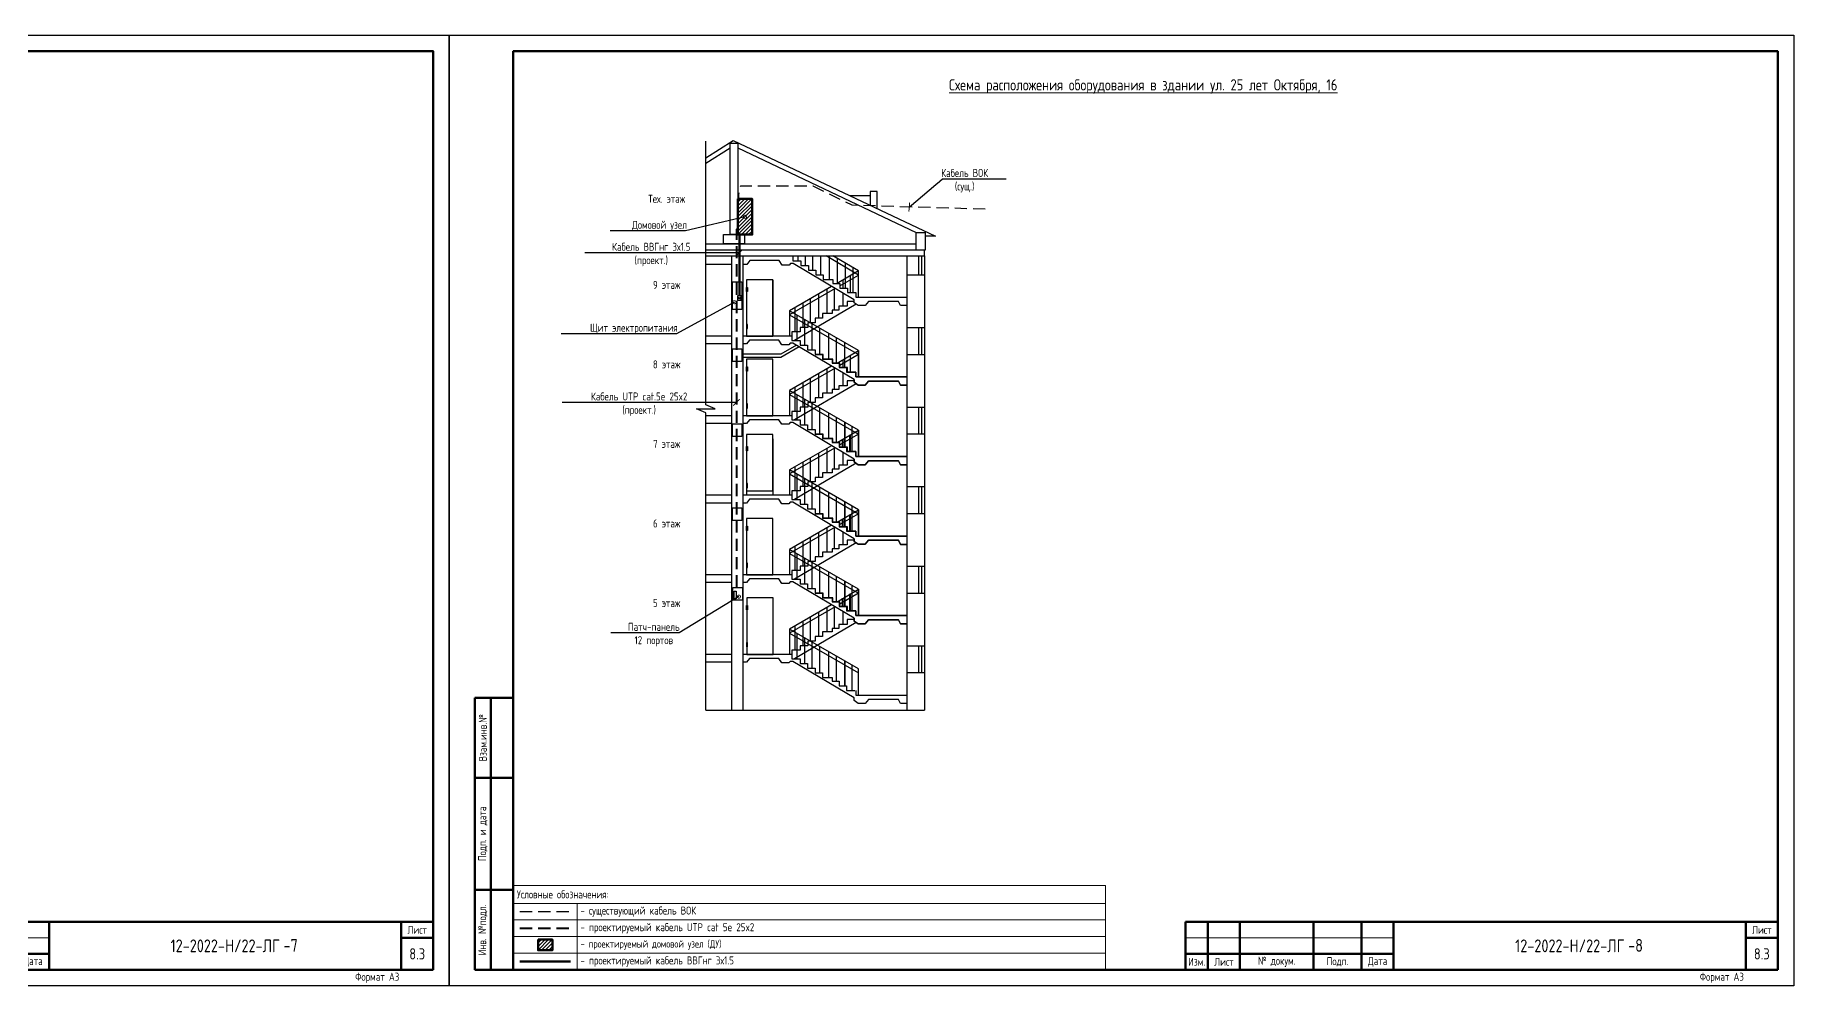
# Model space of a CAD drawing. Header units: millimetres. Extents: x -211 to 10565, y -2293 to 2244.
# Drawn here: x 3440 to 3989, y -1111 to -814 of the extents above; entities that cross this region are included whole.
import ezdxf
from ezdxf import colors
from ezdxf.entities.mleader import LeaderData, LeaderLine
from ezdxf.math import Vec2, Vec3

# ---------------------------------------------------------------- set-up
doc = ezdxf.new("R2010")
doc.units = ezdxf.units.MM
doc.linetypes.add('штриховая', pattern=[19.05, 12.7, -6.35])
doc.layers.add('(034) Оформление_0', color=7, linetype='Continuous', lineweight=9)
doc.layers.add('Домофония схемы', color=7, linetype='Continuous', lineweight=40)
doc.layers.add('_Проектируемое оборудование_кабели', color=7, linetype='Continuous', lineweight=50, true_color=0x000000)
doc.layers.add('_Существующее оборудование_кабели', color=7, linetype='Continuous')
doc.layers.add('Выноски и подписи', color=7, linetype='Continuous')
doc.layers.add('ВЭ', color=7, linetype='Continuous', plot=False)
doc.styles.get("Standard").update_dxf_attribs({"font": 'gost.TTF'})

# ---------------------------------------------------------------- blocks, each defined once
blk = doc.blocks.new('_DotSmall')
at = {"color": 0, "linetype": 'ByBlock', "const_width": 0.5}
blk.add_lwpolyline([(-0.0625, 0, 1), (0.0625, 0, 1)], format="xyb", close=True, dxfattribs=at)
blk = doc.blocks.new('_ArchTick')
at = {"color": 0, "const_width": 0.15}
blk.add_lwpolyline([(-0.5, -0.5), (0.5, 0.5)], dxfattribs=at)
blk = doc.blocks.new('*T325')
at = {"layer": '(034) Оформление_0', "lineweight": 60, "transparency": 16777216}
for p, q in [((0, 0), (185, 0)), ((0, 0), (0, -15)), ((7, 0), (7, -15)), ((17, 0), (17, -15)), ((40, 0), (40, -15)), ((55, 0), (55, -15)), ((65, 0), (65, -15)), ((175, 0), (175, -15)), ((185, 0), (185, -15)), ((175, -5), (185, -5)), ((0, -10), (65, -10)), ((0, -15), (185, -15))]:
    blk.add_line(p, q, dxfattribs=at)
at = {"layer": '(034) Оформление_0', "transparency": 16777216}
blk.add_line((0, -5), (65, -5), dxfattribs=at)
at = {"layer": '(034) Оформление_0', "color": 0, "lineweight": 60, "transparency": 16777216, "attachment_point": 5}
for s, insert, char_height, width in [('Лист', (180, -2.5), 2.5, 10), ('№ докум.', (28.5, -12.5), 2.5, 21), ('{\\fGOST|b0|i0|c0;12-2022-Н/22-ЛГ', (120, -7.5), 4, 110), ('Изм.', (3.5, -12.5), 2.5, 7), ('Лист', (12, -12.5), 2.5, 10), ('Подп.', (47.5, -12.5), 2.5, 15), ('Дата', (60, -12.5), 2.5, 10)]:
    blk.add_mtext(s, dxfattribs=dict(at, insert=insert, char_height=char_height, width=width))
blk = doc.blocks.new('*U324')
blk.add_blockref('*T325', (-185, 15))
blk = doc.blocks.new('*T11')
at = {"layer": '_Проектируемое оборудование_кабели', "color": 0, "lineweight": 50, "transparency": 16777216}
for p, q in [((0, 0), (0, 85)), ((0, 85), (12, 85)), ((5, 0), (5, 85)), ((12, 0), (12, 85)), ((0, 60), (12, 60)), ((0, 25), (12, 25)), ((0, 0), (12, 0))]:
    blk.add_line(p, q, dxfattribs=at)
at = {"layer": '_Проектируемое оборудование_кабели', "color": 0, "transparency": 16777216, "char_height": 2.5, "attachment_point": 5, "rotation": 90}
for s, insert, width in [('{\\C256;Взам.инв.№\\P}', (2.5, 72.5), 25), ('{\\C256;Подп. и дата\\P}', (2.5, 42.5), 35), ('{\\C256;Инв. №подл.\\P}', (2.5, 12.5), 25)]:
    blk.add_mtext(s, dxfattribs=dict(at, insert=insert, width=width))
blk = doc.blocks.new('А3_мал_штамп')
at = {"layer": '(034) Оформление_0'}
blk.add_lwpolyline([(420, 297), (0, 297), (0, 0), (420, 0)], close=True, dxfattribs=at)
at = {"layer": '(034) Оформление_0', "lineweight": 60}
blk.add_lwpolyline([(415, 5), (415, 292), (20, 292), (20, 5)], close=True, dxfattribs=at)
for name, p in [('*T11', (8, 5)), ('*U324', (415, 5))]:
    blk.add_blockref(name, p)
at = {"insert": (397.5, 2.5), "char_height": 2.5, "width": 35, "attachment_point": 5}
blk.add_mtext('Формат А3', dxfattribs=at)
blk = doc.blocks.new('*T433')
at = {"layer": 'Defpoints', "color": 8, "linetype": 'ByBlock', "lineweight": 0, "transparency": 16777216}
for p, q in [((0, 0), (185, 0)), ((0, 0), (0, -26.36)), ((185, 0), (185, -26.36)), ((0, -5.59), (185, -5.59)), ((0, -10.78), (185, -10.78)), ((20, -5.59), (20, -26.36)), ((0, -15.97), (185, -15.97)), ((0, -21.17), (185, -21.17)), ((0, -26.36), (185, -26.36))]:
    blk.add_line(p, q, dxfattribs=at)
at = {"color": 0, "transparency": 16777216, "attachment_point": 4}
for s, insert, char_height, width in [('{\\C256;Условные обозначения:}', (1.13, -2.79), 2.5, 182.7483), ('- существующий кабель {\\C256;ВОК}', (20.98, -8.18), 2.5074, 163.0306), ('- проектируемый кабель {\\C256;UTP cat 5e 25x2}', (20.98, -13.38), 2.5074, 163.0306), ('{\\C256;- проектируемый домовой узел (ДУ)}', (21, -18.57), 2.3, 163), ('- проектируемый кабель {\\C256;ВВГнг 3х1.5}', (20.98, -23.76), 2.5074, 163.0306)]:
    blk.add_mtext(s, dxfattribs=dict(at, insert=insert, char_height=char_height, width=width))

msp = doc.modelspace()

# ---------------------------------------------------------------- hatches: boundary and pattern name
h = msp.add_hatch()
h.set_pattern_fill('ANSI31', color=256, scale=0.25)
h.set_pattern_definition([(45, (2282.0346, -640.5421), (-0.561266, 0.561266), [])])
h.paths.add_polyline_path([(3659.44, -865.08), (3663.91, -865.08), (3663.91, -876.22), (3659.44, -876.22)])
h = msp.add_hatch()
h.set_pattern_fill('ANSI31', color=256, scale=0.25)
h.set_pattern_definition([(45, (2219.6395, -871.9131), (-0.561266, 0.561266), [])])
h.paths.add_polyline_path([(3597.04, -1096.45), (3601.51, -1096.45), (3601.51, -1099.78), (3597.04, -1099.78)])

# ---------------------------------------------------------------- linework, layer by layer
msp.add_lwpolyline([(3649.47, -1024.79), (3717.7, -1024.79)])
at = {"layer": '_Проектируемое оборудование_кабели'}
for points in [[(3659.44, -865.08), (3663.91, -865.08), (3663.91, -876.22), (3659.44, -876.22)], [(3597.04, -1096.45), (3601.51, -1096.45), (3601.51, -1099.78), (3597.04, -1099.78)]]:
    msp.add_lwpolyline(points, close=True, dxfattribs=at)
at = {"layer": '_Проектируемое оборудование_кабели', "color": 1}
for points in [[(3659.9, -895.32), (3659.9, -876.22)], [(3591.37, -1103.31), (3607.19, -1103.31)]]:
    msp.add_lwpolyline(points, dxfattribs=at)
at = {"layer": '_Существующее оборудование_кабели'}
for points in [[(3649.47, -1024.79), (3649.47, -931.87), (3646.54, -930.61), (3649.47, -930.61), (3652.39, -930.61), (3649.47, -929.36), (3649.47, -847.01)], [(3649.47, -852.21), (3658, -846.79), (3721.21, -876.75), (3717.97, -876.75)], [(3657.02, -849.25), (3649.47, -854.04)], [(3659.44, -849.15), (3715.15, -875.55)], [(3702.97, -868.09), (3702.97, -862.78), (3700.77, -862.78), (3700.77, -864.1), (3694.52, -864.1)], [(3700.77, -864.1), (3700.77, -867.05)], [(3649.47, -879.08), (3715.11, -879.08)], [(3715.15, -881.03), (3649.47, -881.03)], [(3649.47, -882.84), (3717.7, -882.84), (3717.7, -1024.79)], [(3657.41, -882.84), (3657.41, -1024.79)], [(3661, -882.84), (3661, -1024.79)], [(3712.22, -898.4), (3710.25, -898.4), (3709.64, -897.15), (3700.28, -897.15), (3699.2, -898.39), (3696.98, -898.39), (3695.78, -897.51), (3695.78, -896.64), (3676.74, -885.26), (3675.91, -885.26), (3675.46, -885.79), (3673.27, -885.79), (3672.34, -884.35), (3663.13, -884.35), (3662.27, -885.54), (3661, -885.54)], [(3676.56, -882.84), (3676.56, -884.4), (3679.13, -884.4), (3679.13, -885.89), (3681.45, -885.89), (3681.45, -887.36), (3683.82, -887.36), (3683.82, -888.82), (3686.12, -888.82), (3686.12, -890.24), (3689.12, -890.24), (3689.12, -891.48), (3691.31, -891.48), (3691.31, -892.92), (3693.68, -892.92), (3693.68, -894.31), (3696.25, -894.31), (3696.25, -895.81), (3712.22, -895.81)], [(3678.23, -884.4), (3678.23, -882.84)], [(3680.59, -885.89), (3680.59, -882.84)], [(3682.87, -887.36), (3682.87, -882.84)], [(3685.33, -888.82), (3685.33, -882.84)], [(3691.31, -892.21), (3697.16, -888.84), (3686.97, -882.84)], [(3688.11, -890.24), (3688.11, -882.84)], [(3697.16, -895.81), (3697.16, -887.58), (3689.1, -882.84)], [(3690.51, -891.48), (3690.51, -883.67)], [(3712.22, -882.84), (3712.22, -1024.79)], [(3715.87, -882.84), (3715.87, -888.77)], [(3716.84, -882.84), (3716.84, -888.77)], [(3717.7, -882.84), (3717.7, -881.03)], [(3657.41, -885.54), (3649.47, -885.54)], [(3697.16, -887.58), (3690.41, -891.48)], [(3693.05, -892.92), (3693.05, -885.16)], [(3694.64, -894.31), (3694.64, -889.04)], [(3695.42, -894.31), (3695.42, -886.57)], [(3712.22, -888.77), (3717.7, -888.77)], [(3662.11, -890.38), (3662.11, -907.92)], [(3670.33, -890.31), (3670.33, -907.92)], [(3688.73, -892.44), (3675.58, -900.01), (3675.58, -907.92)], [(3689.8, -893.07), (3675.58, -901.27), (3697.16, -913.69), (3691.31, -917.06)], [(3684.74, -902.33), (3684.74, -894.75)], [(3687.26, -893.29), (3687.26, -900.88)], [(3689.58, -899.79), (3689.58, -892.95)], [(3692.25, -890.41), (3692.25, -892.92)], [(3692.25, -894.54), (3692.25, -898.57)], [(3659.51, -895.66), (3659.73, -896.24), (3659.9, -895.98), (3660.08, -896.24), (3660.3, -895.66)], [(3695.78, -897.08), (3693.59, -897.08), (3693.59, -898.57), (3691.02, -898.57), (3691.02, -899.79), (3688.85, -899.79), (3688.85, -900.88), (3685.89, -900.88), (3685.89, -902.33), (3683.58, -902.33), (3683.58, -903.77), (3681.28, -903.77), (3681.28, -905.23), (3678.89, -905.23), (3678.89, -906.58), (3676.32, -906.58), (3676.32, -907.92), (3661, -907.92)], [(3690.41, -916.34), (3697.16, -912.44), (3697.16, -920.67), (3697.16, -912.44), (3675.58, -900.01)], [(3696.37, -897.95), (3677.18, -909.26)], [(3677.34, -906.58), (3677.34, -899)], [(3679.83, -905.23), (3679.83, -897.57)], [(3682.16, -903.77), (3682.16, -896.22)], [(3677.98, -909.26), (3677.98, -901.4)], [(3680.33, -910.75), (3680.33, -902.76)], [(3682.64, -912.22), (3682.64, -904.08)], [(3685.07, -913.68), (3685.07, -905.48)], [(3717.7, -905.31), (3712.22, -905.31)], [(3715.87, -905.31), (3715.87, -913.63)], [(3716.84, -905.31), (3716.84, -913.63)], [(3657.41, -907.92), (3649.47, -907.92)], [(3657.41, -910.36), (3649.47, -910.36)], [(3695.78, -921.52), (3695.78, -922.36), (3696.98, -923.24), (3699.2, -923.24), (3700.28, -922.01), (3709.64, -922.01), (3710.25, -923.26), (3712.22, -923.26), (3710.25, -923.26), (3709.64, -922.01), (3700.28, -922.01), (3699.2, -923.24), (3696.98, -923.24), (3695.78, -922.36), (3695.78, -921.52), (3676.64, -910.09), (3675.81, -910.09), (3675.35, -910.61), (3673.17, -910.61), (3672.26, -909.16), (3663.03, -909.16), (3662.16, -910.36), (3661, -910.36)], [(3677.71, -910.71), (3672.87, -913.56), (3661, -913.56)], [(3678.57, -911.24), (3672.87, -914.59), (3661, -914.59)], [(3676.32, -907.92), (3676.32, -909.26), (3678.89, -909.26), (3678.89, -910.75), (3681.2, -910.75), (3681.2, -912.22), (3683.58, -912.22), (3683.58, -913.68), (3685.87, -913.68), (3685.87, -915.1), (3688.88, -915.1), (3688.88, -916.34), (3691.07, -916.34), (3691.07, -917.77), (3693.42, -917.77), (3693.42, -919.16), (3696, -919.16)], [(3687.85, -915.1), (3687.85, -907.09)], [(3690.26, -916.34), (3690.26, -908.46)], [(3692.8, -917.77), (3692.8, -910.02)], [(3688.73, -917.3), (3675.58, -924.87), (3675.58, -932.78)], [(3696.25, -919.16), (3696.25, -920.67), (3712.22, -920.67), (3696.25, -920.67), (3696.25, -919.16), (3693.68, -919.16), (3693.68, -917.77), (3691.31, -917.77), (3691.31, -916.34), (3689.12, -916.34), (3689.12, -915.1), (3686.12, -915.1), (3686.12, -913.68), (3683.82, -913.68)], [(3692.25, -915.27), (3692.25, -917.77)], [(3694.64, -919.16), (3694.64, -913.9)], [(3712.22, -913.63), (3717.7, -913.63)], [(3695.78, -921.94), (3693.59, -921.94), (3693.59, -923.43), (3691.02, -923.43), (3691.02, -924.65), (3688.85, -924.65), (3688.85, -925.73), (3685.89, -925.73), (3685.89, -927.19), (3683.58, -927.19), (3683.58, -928.65), (3681.28, -928.65), (3681.28, -930.08), (3678.89, -930.08), (3678.89, -931.46), (3676.32, -931.46), (3676.32, -932.78), (3661, -932.78)], [(3689.8, -917.94), (3675.58, -926.12), (3697.16, -938.55), (3691.31, -941.92)], [(3696.37, -922.8), (3677.18, -934.11)], [(3679.83, -930.08), (3679.83, -922.43)], [(3682.16, -928.65), (3682.16, -921.08)], [(3684.74, -927.19), (3684.74, -919.6)], [(3687.26, -918.15), (3687.26, -925.73)], [(3689.58, -924.65), (3689.58, -917.81)], [(3692.25, -919.42), (3692.25, -923.43)], [(3690.41, -941.19), (3697.16, -937.3), (3697.16, -945.53), (3697.16, -937.3), (3675.58, -924.87)], [(3677.34, -931.46), (3677.34, -923.85)], [(3677.98, -934.11), (3677.98, -926.26)], [(3680.33, -935.6), (3680.33, -927.61)], [(3657.41, -932.78), (3649.47, -932.78)], [(3676.32, -932.78), (3676.32, -934.11), (3678.89, -934.11), (3678.89, -935.6), (3681.2, -935.6), (3681.2, -937.08), (3683.58, -937.08), (3683.58, -938.53), (3685.87, -938.53), (3685.87, -939.96), (3688.88, -939.96), (3688.88, -941.19), (3691.07, -941.19), (3691.07, -942.65), (3693.42, -942.65), (3693.42, -944.02), (3696, -944.02)], [(3682.64, -937.08), (3682.64, -928.93)], [(3685.07, -938.53), (3685.07, -930.36)], [(3687.85, -939.96), (3687.85, -931.95)], [(3690.26, -941.19), (3690.26, -933.34)], [(3717.7, -930.19), (3712.22, -930.19)], [(3715.87, -930.19), (3715.87, -938.48)], [(3716.84, -930.19), (3716.84, -938.48)], [(3657.41, -935.21), (3649.47, -935.21)], [(3695.78, -946.37), (3695.78, -947.22), (3696.98, -948.1), (3699.2, -948.1), (3700.28, -946.86), (3709.64, -946.86), (3710.25, -948.13), (3712.22, -948.13), (3710.25, -948.13), (3709.64, -946.86), (3700.28, -946.86), (3699.2, -948.1), (3696.98, -948.1), (3695.78, -947.22), (3695.78, -946.37), (3676.64, -934.94), (3675.81, -934.94), (3675.35, -935.47), (3673.17, -935.47), (3672.26, -934.03), (3663.03, -934.03), (3662.16, -935.21), (3661, -935.21)], [(3696.25, -944.02), (3696.25, -945.53), (3712.22, -945.53), (3696.25, -945.53), (3696.25, -944.02), (3693.68, -944.02), (3693.68, -942.65), (3691.31, -942.65), (3691.31, -941.19), (3689.12, -941.19), (3689.12, -939.96), (3686.12, -939.96), (3686.12, -938.53), (3683.82, -938.53)], [(3694.4, -944.02), (3694.4, -938.75)], [(3694.64, -944.02), (3694.64, -938.75)], [(3695.18, -944.02), (3695.18, -936.28)], [(3712.22, -938.48), (3717.7, -938.48)], [(3662.11, -940.09), (3662.11, -957.65)], [(3670.33, -940.02), (3670.33, -957.65)], [(3688.73, -942.16), (3675.58, -949.73), (3675.58, -957.65)], [(3689.8, -942.8), (3675.58, -950.98), (3697.16, -963.41), (3691.31, -966.79)], [(3684.74, -952.05), (3684.74, -944.46)], [(3687.26, -943), (3687.26, -950.59)], [(3689.58, -949.51), (3689.58, -942.67)], [(3692.02, -940.13), (3692.02, -942.65)], [(3692.25, -940.13), (3692.25, -942.65)], [(3692.25, -944.27), (3692.25, -948.29)], [(3695.78, -946.8), (3693.59, -946.8), (3693.59, -948.29), (3691.02, -948.29), (3691.02, -949.51), (3688.85, -949.51), (3688.85, -950.59), (3685.89, -950.59), (3685.89, -952.05), (3683.58, -952.05), (3683.58, -953.5), (3681.28, -953.5), (3681.28, -954.96), (3678.89, -954.96), (3678.89, -956.31), (3676.32, -956.31), (3676.32, -957.65), (3661, -957.65)], [(3690.41, -966.05), (3697.16, -962.17), (3697.16, -970.4), (3697.16, -962.17), (3675.58, -949.73)], [(3696.37, -947.66), (3677.18, -958.99)], [(3677.34, -956.31), (3677.34, -948.73)], [(3679.83, -954.96), (3679.83, -947.29)], [(3682.16, -953.5), (3682.16, -945.93)], [(3677.98, -958.99), (3677.98, -951.11)], [(3680.33, -960.46), (3680.33, -952.49)], [(3682.64, -961.93), (3682.64, -953.79)], [(3685.07, -963.41), (3685.07, -955.21)], [(3717.7, -955.04), (3712.22, -955.04)], [(3715.87, -955.04), (3715.87, -963.36)], [(3716.84, -955.04), (3716.84, -963.36)], [(3657.41, -957.65), (3649.47, -957.65)], [(3657.41, -960.07), (3649.47, -960.07)], [(3695.78, -971.23), (3695.78, -972.08), (3696.98, -972.96), (3699.2, -972.96), (3700.28, -971.72), (3709.64, -971.72), (3710.25, -972.99), (3712.22, -972.99), (3710.25, -972.99), (3709.64, -971.72), (3700.28, -971.72), (3699.2, -972.96), (3696.98, -972.96), (3695.78, -972.08), (3695.78, -971.23), (3676.64, -959.8), (3675.81, -959.8), (3675.35, -960.33), (3673.17, -960.33), (3672.26, -958.89), (3663.03, -958.89), (3662.16, -960.07), (3661, -960.07)], [(3676.32, -957.65), (3676.32, -958.99), (3678.89, -958.99), (3678.89, -960.46), (3681.2, -960.46), (3681.2, -961.93), (3683.58, -961.93), (3683.58, -963.41), (3685.87, -963.41), (3685.87, -964.83), (3688.88, -964.83), (3688.88, -966.05), (3691.07, -966.05), (3691.07, -967.5), (3693.42, -967.5), (3693.42, -968.88), (3696, -968.88)], [(3687.85, -964.83), (3687.85, -956.8)], [(3690.26, -966.05), (3690.26, -958.19)], [(3695.18, -968.88), (3695.18, -961.14)], [(3696.25, -968.88), (3696.25, -970.4), (3712.22, -970.4), (3696.25, -970.4), (3696.25, -968.88), (3693.68, -968.88), (3693.68, -967.5), (3691.31, -967.5), (3691.31, -966.05), (3689.12, -966.05), (3689.12, -964.83), (3686.12, -964.83), (3686.12, -963.41), (3683.82, -963.41)], [(3692.02, -964.98), (3692.02, -967.5)], [(3692.25, -964.98), (3692.25, -967.5)], [(3694.4, -968.88), (3694.4, -963.61)], [(3694.64, -968.88), (3694.64, -963.61)], [(3712.22, -963.36), (3717.7, -963.36)], [(3695.78, -971.65), (3693.59, -971.65), (3693.59, -973.14), (3691.02, -973.14), (3691.02, -974.36), (3688.85, -974.36), (3688.85, -975.46), (3685.89, -975.46), (3685.89, -976.9), (3683.58, -976.9), (3683.58, -978.36), (3681.28, -978.36), (3681.28, -979.81), (3678.89, -979.81), (3678.89, -981.17), (3676.32, -981.17), (3676.32, -982.51), (3661, -982.51)], [(3688.73, -967.01), (3675.58, -974.6), (3675.58, -982.51)], [(3689.8, -967.66), (3675.58, -975.84), (3697.16, -988.28), (3691.31, -991.65)], [(3679.83, -979.81), (3679.83, -972.14)], [(3682.16, -978.36), (3682.16, -970.81)], [(3684.74, -976.9), (3684.74, -969.32)], [(3687.26, -967.86), (3687.26, -975.46)], [(3689.58, -974.36), (3689.58, -967.52)], [(3692.25, -969.13), (3692.25, -973.14)], [(3690.41, -990.91), (3697.16, -987.03), (3697.16, -995.26), (3697.16, -987.03), (3675.58, -974.6)], [(3696.37, -972.52), (3677.18, -983.84)], [(3677.34, -981.17), (3677.34, -973.58)], [(3677.98, -983.84), (3677.98, -975.99)], [(3680.33, -985.32), (3680.33, -977.34)], [(3657.41, -982.51), (3649.47, -982.51)], [(3676.32, -982.51), (3676.32, -983.84), (3678.89, -983.84), (3678.89, -985.32), (3681.2, -985.32), (3681.2, -986.81), (3683.58, -986.81), (3683.58, -988.26), (3685.87, -988.26), (3685.87, -989.69), (3688.88, -989.69), (3688.88, -990.91), (3691.07, -990.91), (3691.07, -992.36), (3693.42, -992.36), (3693.42, -993.73), (3696, -993.73)], [(3682.64, -986.81), (3682.64, -978.66)], [(3685.07, -988.26), (3685.07, -980.07)], [(3687.85, -989.69), (3687.85, -981.66)], [(3690.26, -990.91), (3690.26, -983.05)], [(3717.7, -979.9), (3712.22, -979.9)], [(3715.87, -979.9), (3715.87, -988.21)], [(3716.84, -979.9), (3716.84, -988.21)], [(3657.41, -984.93), (3649.47, -984.93)], [(3695.78, -996.09), (3695.78, -996.95), (3696.98, -997.83), (3699.2, -997.83), (3700.28, -996.58), (3709.64, -996.58), (3710.25, -997.85), (3712.22, -997.85), (3710.25, -997.85), (3709.64, -996.58), (3700.28, -996.58), (3699.2, -997.83), (3696.98, -997.83), (3695.78, -996.95), (3695.78, -996.09), (3676.64, -984.66), (3675.81, -984.66), (3675.35, -985.18), (3673.17, -985.18), (3672.26, -983.74), (3663.03, -983.74), (3662.16, -984.93), (3661, -984.93)], [(3696.25, -993.73), (3696.25, -995.26), (3712.22, -995.26), (3696.25, -995.26), (3696.25, -993.73), (3693.68, -993.73), (3693.68, -992.36), (3691.31, -992.36), (3691.31, -990.91), (3689.12, -990.91), (3689.12, -989.69), (3686.12, -989.69), (3686.12, -988.26), (3683.82, -988.26)], [(3694.4, -993.73), (3694.4, -988.47)], [(3694.64, -993.73), (3694.64, -988.47)], [(3695.18, -993.73), (3695.18, -986)], [(3712.22, -988.21), (3717.7, -988.21)], [(3688.73, -991.87), (3675.58, -999.46), (3675.58, -1007.36)], [(3689.8, -992.51), (3675.58, -1000.71), (3697.16, -1013.14)], [(3684.74, -1001.76), (3684.74, -994.17)], [(3687.26, -992.72), (3687.26, -1000.32)], [(3689.58, -999.24), (3689.58, -992.38)], [(3692.02, -989.84), (3692.02, -992.36)], [(3692.25, -989.84), (3692.25, -992.36)], [(3692.25, -993.99), (3692.25, -998)], [(3695.78, -996.51), (3693.59, -996.51), (3693.59, -998), (3691.02, -998), (3691.02, -999.24), (3688.85, -999.24), (3688.85, -1000.32), (3685.89, -1000.32), (3685.89, -1001.76), (3683.58, -1001.76), (3683.58, -1003.22), (3681.28, -1003.22), (3681.28, -1004.67), (3678.89, -1004.67), (3678.89, -1006.03), (3676.32, -1006.03), (3676.32, -1007.36), (3661, -1007.36)], [(3697.16, -1020.11), (3697.16, -1011.88), (3675.58, -999.46)], [(3696.37, -997.39), (3677.18, -1008.7)], [(3677.34, -1006.03), (3677.34, -998.44)], [(3679.83, -1004.67), (3679.83, -997)], [(3682.16, -1003.22), (3682.16, -995.66)], [(3677.98, -1008.7), (3677.98, -1000.84)], [(3680.33, -1010.17), (3680.33, -1002.2)], [(3682.64, -1011.66), (3682.64, -1003.52)], [(3685.07, -1013.12), (3685.07, -1004.93)], [(3717.7, -1004.76), (3712.22, -1004.76)], [(3715.87, -1004.76), (3715.87, -1013.07)], [(3716.84, -1004.76), (3716.84, -1013.07)], [(3657.41, -1007.36), (3649.47, -1007.36)], [(3657.41, -1009.79), (3649.47, -1009.79)], [(3712.22, -1022.7), (3710.25, -1022.7), (3709.64, -1021.45), (3700.28, -1021.45), (3699.2, -1022.69), (3696.98, -1022.69), (3695.78, -1021.81), (3695.78, -1020.94), (3676.64, -1009.53), (3675.81, -1009.53), (3675.35, -1010.04), (3673.17, -1010.04), (3672.26, -1008.6), (3663.03, -1008.6), (3662.16, -1009.79), (3661, -1009.79)], [(3676.32, -1007.36), (3676.32, -1008.7), (3678.89, -1008.7), (3678.89, -1010.17), (3681.2, -1010.17), (3681.2, -1011.66), (3683.58, -1011.66), (3683.58, -1013.12), (3685.87, -1013.12), (3685.87, -1014.54), (3688.88, -1014.54), (3688.88, -1015.76), (3691.07, -1015.76), (3691.07, -1017.22), (3693.42, -1017.22), (3693.42, -1018.61), (3696, -1018.61)], [(3687.85, -1014.54), (3687.85, -1006.52)], [(3690.26, -1015.76), (3690.26, -1007.91)], [(3695.18, -1018.61), (3695.18, -1010.87)], [(3712.22, -1013.07), (3717.7, -1013.07)], [(3696.25, -1018.61), (3696.25, -1020.11), (3712.22, -1020.11)]]:
    msp.add_lwpolyline(points, dxfattribs=at)
for points in [[(3657.02, -847.69), (3659.44, -847.69), (3659.44, -876.22), (3657.02, -876.22)], [(3658.22, -879.08), (3654.93, -879.08), (3654.93, -876.22), (3661.5, -876.22), (3661.5, -879.08)], [(3658.24, -876.22), (3658.22, -876.22)], [(3715.15, -875.51), (3717.97, -875.51), (3717.97, -881.03), (3715.15, -881.03)], [(3657.71, -891), (3660.69, -891), (3660.69, -899.66), (3657.71, -899.66)], [(3660.49, -895.32), (3659.3, -895.32), (3659.3, -896.68), (3660.49, -896.68)], [(3670.33, -890.31), (3662.11, -890.31), (3662.11, -907.92), (3670.33, -907.92)], [(3662.11, -892.7), (3662.44, -892.7), (3662.44, -894.04), (3662.11, -894.04)], [(3662.11, -905.6), (3662.44, -905.6), (3662.44, -904.26), (3662.11, -904.26)], [(3657.71, -911.9), (3660.69, -911.9), (3660.69, -915.86), (3657.71, -915.86)], [(3670.33, -915.17), (3662.11, -915.17), (3662.11, -932.78), (3670.33, -932.78)], [(3662.11, -917.55), (3662.44, -917.55), (3662.44, -918.91), (3662.11, -918.91)], [(3662.11, -930.47), (3662.44, -930.47), (3662.44, -929.12), (3662.11, -929.12)], [(3657.71, -935.37), (3660.69, -935.37), (3660.69, -939.33), (3657.71, -939.33)], [(3670.33, -938.64), (3662.11, -938.64), (3662.11, -956.24), (3670.33, -956.24)], [(3692.8, -934.88), (3692.8, -942.65)], [(3662.11, -942.41), (3662.44, -942.41), (3662.44, -943.77), (3662.11, -943.77)], [(3662.11, -955.33), (3662.44, -955.33), (3662.44, -953.98), (3662.11, -953.98)], [(3692.8, -959.75), (3692.8, -967.5)], [(3657.71, -961.61), (3660.69, -961.61), (3660.69, -965.57), (3657.71, -965.57)], [(3670.33, -964.88), (3662.11, -964.88), (3662.11, -982.51), (3670.33, -982.51)], [(3662.11, -967.27), (3662.44, -967.27), (3662.44, -968.62), (3662.11, -968.62)], [(3662.11, -980.19), (3662.44, -980.19), (3662.44, -978.83), (3662.11, -978.83)], [(3657.88, -986.47), (3660.86, -986.47), (3660.86, -990.45), (3657.88, -990.45)], [(3658.25, -987.6), (3658.95, -987.6), (3658.95, -990.04), (3658.25, -990.04)], [(3692.8, -984.61), (3692.8, -992.36)], [(3662.11, -992.12), (3662.44, -992.12), (3662.44, -993.48), (3662.11, -993.48)], [(3670.51, -989.74), (3662.28, -989.74), (3662.28, -1007.36), (3670.51, -1007.36)], [(3662.11, -1005.04), (3662.44, -1005.04), (3662.44, -1003.69), (3662.11, -1003.69)], [(3692.8, -1009.46), (3692.8, -1017.22)]]:
    msp.add_lwpolyline(points, close=True, dxfattribs=at)
at = {"layer": '_Существующее оборудование_кабели', "linetype": 'штриховая', "ltscale": 0.3, "flags": 128}
for points in [[(3736.72, -868.28), (3695.1, -867.06), (3682.99, -861.12), (3660.22, -861.12), (3659.61, -863.68), (3659.61, -865.08)], [(3591.37, -1087.73), (3607.19, -1087.73)]]:
    msp.add_lwpolyline(points, dxfattribs=at)
at = {"layer": 'ВЭ'}
msp.add_lwpolyline([(3149.28, -813.91), (3569.28, -813.91), (3569.28, -1110.91), (3149.28, -1110.91)], close=True, dxfattribs=at)
at = {"layer": 'Домофония схемы', "color": 5, "linetype": 'штриховая', "ltscale": 0.3, "flags": 128}
for points in [[(3659.44, -874.51), (3659, -874.51), (3659, -987.04), (3658.61, -987.04), (3658.61, -987.6)], [(3591.37, -1092.92), (3607.19, -1092.92)]]:
    msp.add_lwpolyline(points, dxfattribs=at)

# ---------------------------------------------------------------- block references
for name, p in [('А3_мал_штамп', (3149.28, -1110.91)), ('*T433', (3589.28, -1079.55))]:
    msp.add_blockref(name, p)

# ---------------------------------------------------------------- texts
at = {"layer": '(034) Оформление_0', "attachment_point": 5}
for s, insert, char_height in [('{\\LСхема расположения оборудования в здании ул. 25 лет Октября, 16}', (3786.05, -829.91), 3.5), ('Тех. этаж', (3637.19, -865.03), 2.5), ('8 этаж', (3637.19, -916.74), 2.5), ('6 этаж', (3637.19, -966.45), 2.5), ('5 этаж', (3637.19, -991.31), 2.5)]:
    msp.add_mtext(s, dxfattribs=dict(at, insert=insert, char_height=char_height))
at = {"layer": '(034) Оформление_0'}
for s, insert, char_height, width, attachment_point in [('-7', (3517.53, -1098.27), 4, 36.751, 4), ('-8', (3937.53, -1098.27), 4, 36.751, 4), ('8.3', (3559.28, -1100.91), 3.5, 10, 5), ('8.3', (3979.28, -1100.91), 3.5, 10, 5)]:
    msp.add_mtext(s, dxfattribs=dict(at, insert=insert, char_height=char_height, width=width, attachment_point=attachment_point))

# ---------------------------------------------------------------- leaders
at = {"layer": 'Выноски и подписи'}
ml = msp.add_multileader_mtext('Standard', dxfattribs=at)
ml.set_content('Щит электропитания', color=256)
ml.set_leader_properties()
ml.set_arrow_properties(name='DOTSMALL')
ml.build(insert=Vec2(0, 0))
ml.multileader.update_dxf_attribs({"text_left_attachment_type": 6, "text_right_attachment_type": 6, "dogleg_length": 0, "arrow_head_size": 2})
ctx = ml.context
ctx.base_point, ctx.char_height, ctx.arrow_head_size, ctx.landing_gap_size, ctx.plane_origin = Vec3(3613.61, -907.18), 2.5, 2, 0, Vec3(3605.41, -895.01)
ctx.left_attachment, ctx.right_attachment, ctx.text_align_type = 6, 6, 1
notes = []
notes.append((ctx, [(1, (1, 1, 0), (3640.3, -907.18), (-1, 0), 0, [(0, [(3658.36, -897.33)], 0, [])])]))
ctx.mtext.insert, ctx.mtext.defined_height, ctx.mtext.alignment, ctx.mtext.flow_direction = Vec3(3626.96, -904.05), 11.09, 2, 5
ml = msp.add_multileader_mtext('Standard', dxfattribs=at)
ml.set_content('Патч-панель\\P12 портов', color=256)
ml.set_leader_properties()
ml.set_arrow_properties(name='DOTSMALL')
ml.build(insert=Vec2(0, 0))
ml.multileader.update_dxf_attribs({"text_left_attachment_type": 6, "text_right_attachment_type": 6, "dogleg_length": 0, "arrow_head_size": 2})
ctx = ml.context
ctx.base_point, ctx.char_height, ctx.arrow_head_size, ctx.landing_gap_size, ctx.plane_origin = Vec3(3625.2, -1000.64), 2.5, 2, 0, Vec3(3606.32, -981.54)
ctx.left_attachment, ctx.right_attachment, ctx.text_align_type = 6, 6, 1
notes.append((ctx, [(1, (1, 1, 0), (3641.15, -1000.64), (-1, 0), 0, [(0, [(3659.76, -989.32)], 0, [])])]))
ctx.mtext.insert, ctx.mtext.defined_height, ctx.mtext.alignment, ctx.mtext.flow_direction = Vec3(3633.17, -997.51), 11.09, 2, 5
for ctx, leaders in notes:
    for number, flags, end, landing, length, lines in leaders:
        leader = LeaderData()
        leader.index, (leader.has_last_leader_line, leader.has_dogleg_vector, leader.attachment_direction) = number, flags
        leader.last_leader_point, leader.dogleg_vector, leader.dogleg_length = Vec3(end), Vec3(landing), length
        for number, points, colour, breaks in lines:
            line = LeaderLine()
            line.index, line.vertices, line.color, line.breaks = number, Vec3.list(points), colors.encode_raw_color(colour), breaks
            leader.lines.append(line)
        ctx.leaders.append(leader)

# ---------------------------------------------------------------- next in the draw order: leaders
at = {"layer": 'Выноски и подписи', "linetype": 'Continuous', "ltscale": 5}
ml = msp.add_multileader_mtext('Standard', dxfattribs=at)
ml.set_content('Кабель ВОК\\P(сущ.)', color=256)
ml.set_leader_properties()
ml.set_arrow_properties(name='ARCHTICK')
ml.build(insert=Vec2(0, 0))
ml.multileader.update_dxf_attribs({"text_left_attachment_type": 6, "text_right_attachment_type": 6, "dogleg_length": 0, "arrow_head_size": 2})
ctx = ml.context
ctx.base_point, ctx.char_height, ctx.arrow_head_size, ctx.landing_gap_size, ctx.plane_origin = Vec3(3723.36, -858.84), 2.5, 2, 0, Vec3(3777, -858.3)
ctx.left_attachment, ctx.right_attachment, ctx.text_align_type = 6, 6, 1
notes = []
notes.append((ctx, [(1, (1, 1, 0), (3723.36, -858.84), (1, 0), 0, [(0, [(3712.98, -867.59)], 0, [])])]))
ctx.mtext.insert, ctx.mtext.alignment, ctx.mtext.flow_direction = Vec3(3730.27, -855.71), 2, 5
ctx.mtext.has_bg_fill, ctx.mtext.bg_color, ctx.mtext.bg_scale_factor, ctx.mtext.bg_transparency, ctx.mtext.use_window_bg_color = 1, -1027028792, 1.5, 0, 1
ml = msp.add_multileader_mtext('Standard', dxfattribs=at)
ml.set_content('Кабель ВВГнг 3х1.5\\P(проект.)', color=256)
ml.set_leader_properties()
ml.set_arrow_properties(name='ARCHTICK')
ml.build(insert=Vec2(0, 0))
ml.multileader.update_dxf_attribs({"text_left_attachment_type": 6, "text_right_attachment_type": 6, "dogleg_length": 0, "arrow_head_size": 2})
ctx = ml.context
ctx.base_point, ctx.char_height, ctx.arrow_head_size, ctx.landing_gap_size, ctx.plane_origin = Vec3(3620.89, -881.89), 2.5, 2, 0, Vec3(3667.34, -881.36)
ctx.left_attachment, ctx.right_attachment, ctx.text_align_type = 6, 6, 1
notes.append((ctx, [(0, (1, 1, 0), (3643.86, -881.89), (-1, 0), 0, [(0, [(3659.9, -881.89)], 0, [])])]))
ctx.mtext.insert, ctx.mtext.alignment, ctx.mtext.flow_direction = Vec3(3632.38, -878.77), 2, 5
ctx.mtext.has_bg_fill, ctx.mtext.bg_color, ctx.mtext.bg_scale_factor, ctx.mtext.bg_transparency, ctx.mtext.use_window_bg_color = 1, -1027028792, 1.5, 0, 1
ml = msp.add_multileader_mtext('Standard', dxfattribs=at)
ml.set_content('Кабель UTP cat.5e 25x2\\P(проект.)', color=256)
ml.set_leader_properties()
ml.set_arrow_properties(name='ARCHTICK')
ml.build(insert=Vec2(0, 0))
ml.multileader.update_dxf_attribs({"text_left_attachment_type": 6, "text_right_attachment_type": 6, "dogleg_length": 0, "arrow_head_size": 2})
ctx = ml.context
ctx.base_point, ctx.char_height, ctx.arrow_head_size, ctx.landing_gap_size, ctx.plane_origin = Vec3(3614.24, -928.67), 2.5, 2, 0, Vec3(3666.44, -928.13)
ctx.left_attachment, ctx.right_attachment, ctx.text_align_type = 6, 6, 1
notes.append((ctx, [(0, (1, 1, 0), (3642.97, -928.67), (-1, 0), 0, [(0, [(3659, -928.67)], 0, [])])]))
ctx.mtext.insert, ctx.mtext.alignment, ctx.mtext.flow_direction = Vec3(3628.6, -925.54), 2, 5
ctx.mtext.has_bg_fill, ctx.mtext.bg_color, ctx.mtext.bg_scale_factor, ctx.mtext.bg_transparency, ctx.mtext.use_window_bg_color = 1, -1027028792, 1.5, 0, 1
for ctx, leaders in notes:
    for number, flags, end, landing, length, lines in leaders:
        leader = LeaderData()
        leader.index, (leader.has_last_leader_line, leader.has_dogleg_vector, leader.attachment_direction) = number, flags
        leader.last_leader_point, leader.dogleg_vector, leader.dogleg_length = Vec3(end), Vec3(landing), length
        for number, points, colour, breaks in lines:
            line = LeaderLine()
            line.index, line.vertices, line.color, line.breaks = number, Vec3.list(points), colors.encode_raw_color(colour), breaks
            leader.lines.append(line)
        ctx.leaders.append(leader)

# ---------------------------------------------------------------- next in the draw order: linework, layer by layer
at = {"layer": 'ВЭ'}
msp.add_lwpolyline([(3569.28, -813.91), (3989.28, -813.91), (3989.28, -1110.91), (3569.28, -1110.91)], close=True, dxfattribs=at)

# ---------------------------------------------------------------- next in the draw order: block references
msp.add_blockref('А3_мал_штамп', (3569.28, -1110.91))

# ---------------------------------------------------------------- next in the draw order: texts
at = {"layer": '(034) Оформление_0', "char_height": 2.5, "attachment_point": 5}
for s, insert in [('9 этаж', (3637.19, -891.92)), ('7 этаж', (3637.19, -941.6))]:
    msp.add_mtext(s, dxfattribs=dict(at, insert=insert))

# ---------------------------------------------------------------- next in the draw order: leaders
at = {"layer": 'Выноски и подписи'}
ml = msp.add_multileader_mtext('Standard', dxfattribs=at)
ml.set_content('Домовой узел', color=256)
ml.set_leader_properties()
ml.set_arrow_properties(name='DOTSMALL')
ml.build(insert=Vec2(0, 0))
ml.multileader.update_dxf_attribs({"text_left_attachment_type": 6, "text_right_attachment_type": 6, "dogleg_length": 0, "arrow_head_size": 2})
ctx = ml.context
ctx.base_point, ctx.char_height, ctx.arrow_head_size, ctx.landing_gap_size, ctx.plane_origin = Vec3(3626.81, -875.04), 2.5, 2, 0, Vec3(3608.23, -862.87)
ctx.left_attachment, ctx.right_attachment, ctx.text_align_type = 6, 6, 1
notes = []
notes.append((ctx, [(1, (1, 1, 0), (3643.12, -875.04), (-1, 0), 0, [(0, [(3661.67, -870.65)], 0, [])])]))
ctx.mtext.insert, ctx.mtext.defined_height, ctx.mtext.alignment, ctx.mtext.flow_direction = Vec3(3634.96, -871.91), 11.09, 2, 5
for ctx, leaders in notes:
    for number, flags, end, landing, length, lines in leaders:
        leader = LeaderData()
        leader.index, (leader.has_last_leader_line, leader.has_dogleg_vector, leader.attachment_direction) = number, flags
        leader.last_leader_point, leader.dogleg_vector, leader.dogleg_length = Vec3(end), Vec3(landing), length
        for number, points, colour, breaks in lines:
            line = LeaderLine()
            line.index, line.vertices, line.color, line.breaks = number, Vec3.list(points), colors.encode_raw_color(colour), breaks
            leader.lines.append(line)
        ctx.leaders.append(leader)

doc.saveas('drawing.dxf')
